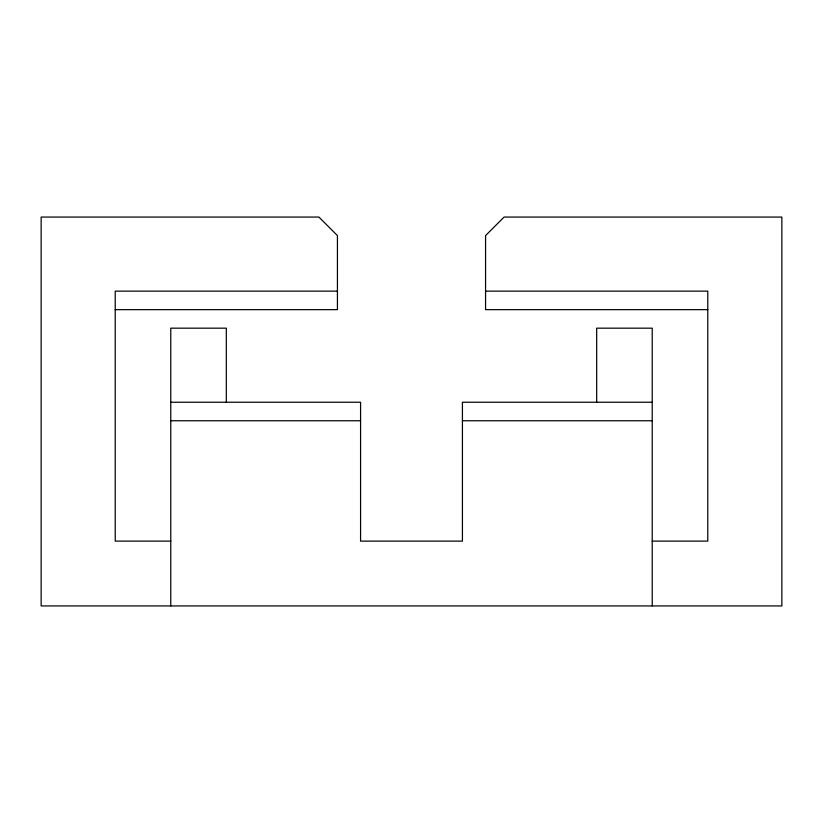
<?xml version="1.0" encoding="UTF-8"?>
<svg xmlns="http://www.w3.org/2000/svg" width="823" height="823" viewBox="0 0 823 823"><rect width="100%" height="100%" fill="white"/><g stroke="black" fill="none" stroke-linecap="round" stroke-linejoin="round"><path stroke-width="1.23" d="M337.43 291.136L115.22 291.136L115.22 541.123L170.773 541.123M485.57 291.136L707.78 291.136L707.78 541.123L652.228 541.123M115.22 309.654L337.43 309.654L337.43 235.584L318.913 217.066L41.15 217.066L41.15 605.934L781.85 605.934L781.85 217.066L504.088 217.066L485.57 235.584L485.57 309.654L707.78 309.654M170.773 402.241L360.577 402.241L360.577 541.123L462.423 541.123L462.423 402.241L652.228 402.241M170.773 420.759L360.577 420.759M462.423 420.759L652.228 420.759M652.228 605.934L652.228 328.171L596.675 328.171L596.675 402.241M226.325 402.241L226.325 328.171L170.773 328.171L170.773 605.934"/></g></svg>
